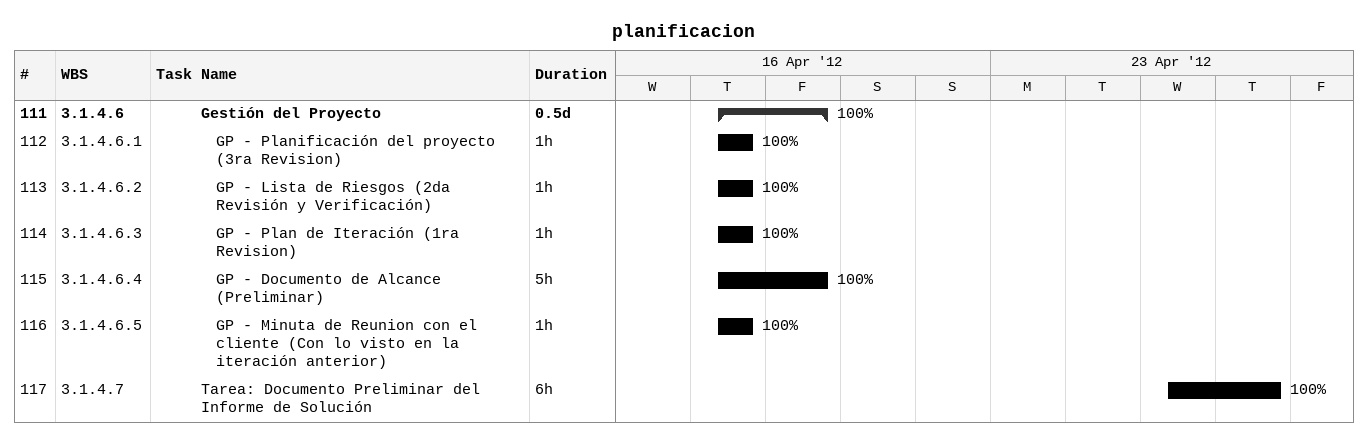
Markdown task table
planificacion

| ID | WBS | Task | Duration | Start | Finish | % complete |
|---|---|---|---|---|---|---|
| 111 | 3.1.4.6 | **Gestión del Proyecto** | 0.5d | 2012-04-19 | 2012-04-20 | 100 |
| 112 | 3.1.4.6.1 | GP - Planificación del proyecto (3ra Revision) | 1h | 2012-04-19 | 2012-04-19 | 100 |
| 113 | 3.1.4.6.2 | GP - Lista de Riesgos (2da Revisión y Verificación) | 1h | 2012-04-19 | 2012-04-19 | 100 |
| 114 | 3.1.4.6.3 | GP - Plan de Iteración (1ra Revision) | 1h | 2012-04-19 | 2012-04-19 | 100 |
| 115 | 3.1.4.6.4 | GP - Documento de Alcance (Preliminar) | 5h | 2012-04-19 | 2012-04-20 | 100 |
| 116 | 3.1.4.6.5 | GP - Minuta de Reunion con el cliente (Con lo visto en la iteración anterior) | 1h | 2012-04-19 | 2012-04-19 | 100 |
| 117 | 3.1.4.7 | Tarea: Documento Preliminar del Informe de Solución | 6h | 2012-04-25 | 2012-04-26 | 100 |
